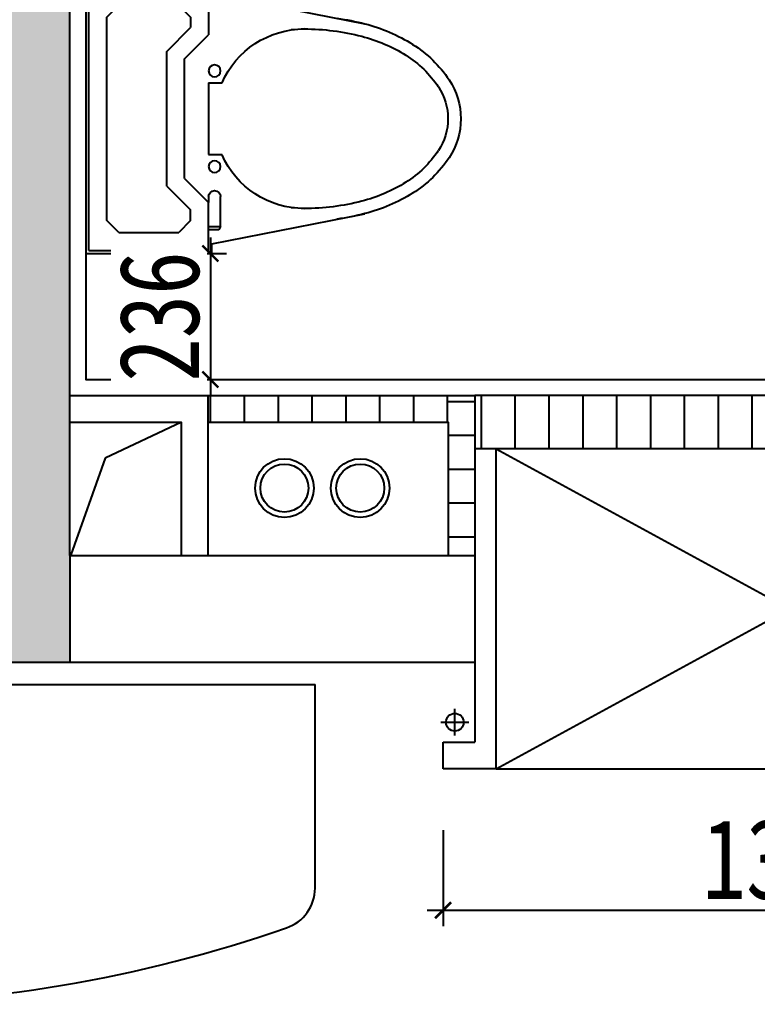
# Model space of a CAD drawing. Header units: millimetres. Extents: x -41640 to 3079702, y -5257903 to 68462.
# Drawn here: x -24765 to -23382, y 43765 to 45612 of the extents above; entities that cross this region are included whole.
import ezdxf

# ---------------------------------------------------------------- set-up
doc = ezdxf.new("R2010")
doc.units = ezdxf.units.MM
doc.header["$LTSCALE"] = 10
doc.layers.get('0').update_dxf_attribs({"color": 255})
doc.layers.get('Defpoints').update_dxf_attribs({"color": 255})
for name, color, linetype in [('0008原建筑墙柱体', 145, 'Continuous'), ('平面家具布置图', 6, 'Continuous'), ('标柱', 6, 'Continuous')]:
    doc.layers.add(name, color=color, linetype=linetype)
doc.layers.add('黄安－5', color=250, linetype='Continuous', lineweight=9)
doc.styles.add('(图框)宋体', font='', dxfattribs={"width": 0.8})
doc.styles.get("Standard").update_dxf_attribs({"font": ''})
doc.styles.get('(图框)宋体').set_extended_font_data('SimSun')
doc.styles.get('Standard').set_extended_font_data('SimSun')
doc.dimstyles.get("Standard").update_dxf_attribs({"dimtxt": 0.18, "dimasz": 0.18, "dimexe": 0.18, "dimexo": 0.0625, "dimgap": 0.09, "dimtad": 0, "dimtih": 1, "dimtoh": 1, "dimdec": 4, "dimzin": 0, "dimdsep": 46, "dimtxsty": 'Standard', "dimcen": 0.09, "dimadec": 0, "dimazin": 0, "dimtfac": 1, "dimtdec": 4, "dimtofl": 0, "dimtmove": 0, "dimatfit": 3, "dimfxl": 1, "dimtolj": 1, "dimtzin": 0, "dimarcsym": 0})
pattern_1 = [(90, (-3286655.98, 3454718.95), (-63.5, 1e-14), [])]

# ---------------------------------------------------------------- blocks, each defined once
blk = doc.blocks.new('sdfg')
at = {"layer": '平面家具布置图', "color": 45}
for p, q in [((405517.8, -36304.4), (405281.3, -36304.4)), ((405281.3, -36323), (405281.3, -36304.4)), ((405511.8, -36310.6), (405287.3, -36310.6)), ((405511.8, -36804.5), (405511.8, -36310.6)), ((405281.3, -36323), (404994, -36379.6)), ((405281.3, -36792.1), (404994, -36735.6)), ((405264.9, -36759.6), (405268, -36765.6)), ((405287.3, -36759.6), (405264.9, -36759.6)), ((405268, -36765.6), (405287.3, -36765.6)), ((405281.3, -36810.5), (405281.3, -36792.1)), ((405517.8, -36810.5), (405281.3, -36810.5)), ((405511.8, -36804.5), (405287.3, -36804.5))]:
    blk.add_line(p, q, dxfattribs=at)
for centre, radius, start, end in [((405107.7, -36818.7), 453.6, 97.7553, 104.5142), ((405074.4, -36689.9), 320.6, 104.5142, 122.0054), ((405023.6, -36608.6), 224.7, 122.0054, 146.4659), ((404946.5, -36557.6), 132.3, 146.4659, 180), ((404946.5, -36557.6), 132.3, 180, 213.5341), ((405023.6, -36506.5), 224.7, 213.5341, 237.9946), ((405074.4, -36425.2), 320.6, 237.9946, 255.4858), ((405107.7, -36296.4), 453.6, 255.4858, 262.2447), ((405135.1, -36926), 201.9, 90.7079, 97.7989)]:
    blk.add_arc(centre, radius, start, end, dxfattribs=at)
at = {"layer": '标柱', "color": 8}
for p, q in [((405287.3, -36310.6), (405287.3, -36400.4)), ((405343.4, -36344.3), (405321, -36366.8)), ((405455.7, -36344.3), (405343.4, -36344.3)), ((405478.1, -36366.8), (405455.7, -36344.3)), ((405321, -36366.8), (405321, -36386.5)), ((405478.1, -36748.4), (405478.1, -36366.8)), ((405365.9, -36431.4), (405321, -36386.5)), ((405332.2, -36445.3), (405287.3, -36400.4)), ((405332.2, -36669.8), (405332.2, -36445.3)), ((405365.9, -36683.8), (405365.9, -36431.4)), ((405287.3, -36490.2), (405262, -36490.2)), ((405287.3, -36490.2), (405287.3, -36624.9)), ((405287.3, -36624.9), (405262, -36624.9)), ((405332.2, -36669.8), (405287.3, -36714.7)), ((405365.9, -36683.8), (405321, -36728.7)), ((405264.9, -36759.6), (405264.9, -36703.5)), ((405287.3, -36703.5), (405287.3, -36714.7)), ((405287.3, -36804.5), (405287.3, -36714.7)), ((405321, -36748.4), (405321, -36728.7)), ((405321, -36748.4), (405343.4, -36770.8)), ((405455.7, -36770.8), (405478.1, -36748.4)), ((405455.7, -36770.8), (405343.4, -36770.8))]:
    blk.add_line(p, q, dxfattribs=at)
for centre in [(405276.1, -36467.8), (405276.1, -36647.4)]:
    blk.add_circle(centre, 11.2, dxfattribs=at)
for centre, radius, start, end in [((405107.7, -36818.7), 429.5, 90, 104.5143), ((405135.1, -36189.1), 201.9, 262.2011, 269.2921), ((405107.7, -36557.6), 168.4, 23.5782, 90), ((405074.4, -36689.9), 296.5, 104.5143, 122.0054), ((405023.6, -36608.6), 200.6, 122.0054, 146.4659), ((404946.5, -36557.6), 108.2, 146.4659, 180), ((404946.5, -36557.6), 108.2, 180, 213.5341), ((405023.6, -36506.5), 200.6, 213.5341, 237.9946), ((405107.7, -36557.6), 168.4, 270, 336.4218), ((405074.4, -36425.2), 296.5, 237.9946, 255.4857), ((405276.1, -36703.5), 11.2, 0, 180), ((405107.7, -36296.4), 429.5, 255.4857, 270)]:
    blk.add_arc(centre, radius, start, end, dxfattribs=at)
blk = doc.blocks.new('_ArchTick')
at = {"color": 0, "linetype": 'ByBlock', "const_width": 0.15}
blk.add_lwpolyline([(-0.5, -0.5), (0.5, 0.5)], dxfattribs=at)
blk = doc.blocks.new('*D571')
at = {"color": 250, "lineweight": -2}
for p, q in [((-25860, 45177), (-25860, 47487)), ((-25710, 47457), (-25890, 47457)), ((-25710, 45207), (-25890, 45207))]:
    blk.add_line(p, q, dxfattribs=at)
at = {"layer": 'Defpoints', "color": 0, "lineweight": 30}
for p in [(-25860, 47457), (3075618.7, 47457), (-25471.3, 45207)]:
    blk.add_point(p, dxfattribs=at)
at = {"color": 250, "lineweight": -2, "xscale": 30, "yscale": 30, "zscale": 30}
for p, rotation in [((-25860, 47457), 90), ((-25860, 45207), 270)]:
    blk.add_blockref('_ArchTick', p, dxfattribs=dict(at, rotation=rotation))
at = {"color": 45, "insert": (-25955, 46332), "char_height": 150, "attachment_point": 5, "rotation": 90, "style": '(图框)宋体', "bg_fill": 3, "box_fill_scale": 1.1, "bg_fill_color": 256, "bg_fill_true_color": 13158600, "bg_fill_transparency": 15130364}
blk.add_mtext('2250', dxfattribs=at)
blk = doc.blocks.new('_Dot')
at = {"color": 0, "linetype": 'ByBlock', "lineweight": -2}
blk.add_line((-0.5, 0), (-1, 0), dxfattribs=at)
at = {"color": 0, "linetype": 'ByBlock', "const_width": 0.5}
blk.add_lwpolyline([(-0.25, 0, 1), (0.25, 0, 1)], format="xyb", close=True, dxfattribs=at)
blk = doc.blocks.new('DOT')
at = {"color": 0, "linetype": 'ByBlock'}
blk.add_line((-0.35, 0), (-1, 0), dxfattribs=at)
at = {"color": 0, "linetype": 'ByBlock', "const_width": 0.35}
blk.add_lwpolyline([(-0.175, 0, 1), (0.175, 0, 1)], format="xyb", close=True, dxfattribs=at)
blk = doc.blocks.new('*D579')
at = {"color": 250, "lineweight": -2}
for p, q in [((-24407.5, 45203.1), (-24407.5, 44907)), ((-24557.5, 45173.1), (-24377.5, 45173.1)), ((-24557.5, 44937), (-24377.5, 44937))]:
    blk.add_line(p, q, dxfattribs=at)
at = {"layer": 'Defpoints', "color": 0, "lineweight": 30}
for p in [(-24641.3, 45173.1), (-24641.3, 44937)]:
    blk.add_point(p, dxfattribs=at)
at = {"color": 45, "insert": (-24502.5, 45055.1), "char_height": 150, "attachment_point": 5, "rotation": 90, "style": '(图框)宋体', "bg_fill": 3, "box_fill_scale": 1.1, "bg_fill_color": 256, "bg_fill_true_color": 13158600, "bg_fill_transparency": 5547808}
blk.add_mtext('236', dxfattribs=at)
at = {"layer": 'Defpoints', "color": 0, "lineweight": 30}
blk.add_point((-24407.5, 44937), dxfattribs=at)
at = {"color": 250, "lineweight": -2, "xscale": 30, "yscale": 30, "zscale": 30}
for p, rotation in [((-24407.5, 45173.1), 90), ((-24407.5, 44937), 270)]:
    blk.add_blockref('_ArchTick', p, dxfattribs=dict(at, rotation=rotation))
blk = doc.blocks.new('*D480')
at = {"color": 250, "lineweight": -2}
for p, q in [((-23971.1, 44091.7), (-23971.1, 43911.7)), ((-22671.1, 44091.7), (-22671.1, 43911.7)), ((-24001.1, 43941.7), (-22641.1, 43941.7))]:
    blk.add_line(p, q, dxfattribs=at)
at = {"layer": 'Defpoints', "color": 0, "lineweight": 30}
for p in [(-23971.1, 44207, 0), (-22671.1, 44207), (-22671.1, 43941.7)]:
    blk.add_point(p, dxfattribs=at)
at = {"color": 250, "lineweight": -2, "xscale": 30, "yscale": 30, "zscale": 30, "rotation": 180}
blk.add_blockref('_ArchTick', (-23971.1, 43941.7), dxfattribs=at)
at = {"color": 250, "lineweight": -2, "xscale": 30, "yscale": 30, "zscale": 30}
blk.add_blockref('_ArchTick', (-22671.1, 43941.7), dxfattribs=at)
at = {"color": 45, "insert": (-23321.1, 44036.7), "char_height": 150, "attachment_point": 5, "style": '(图框)宋体', "bg_fill": 3, "box_fill_scale": 1.1, "bg_fill_color": 256, "bg_fill_true_color": 13158600, "bg_fill_transparency": 5536972}
blk.add_mtext('1300', dxfattribs=at)

msp = doc.modelspace()

# ---------------------------------------------------------------- hatches: boundary and pattern name
h = msp.add_hatch()
h.set_pattern_fill('ANSI31', color=250, scale=20, angle=135, style=0)
h.set_pattern_definition([(180, (-3286655.98, 3454718.95), (-1e-14, -63.5), [])])
h.paths.add_polyline_path([(-23911.3, 44907), (-23961.3, 44907), (-23961.3, 44607), (-23911.3, 44607)])
h = msp.add_hatch()
h.set_pattern_fill('ANSI31', color=250, scale=20, angle=45, style=0)
h.set_pattern_definition(pattern_1)
h.paths.add_polyline_path([(-22371.1, 44907), (-23911.3, 44907), (-23911.3, 44807), (-22371.1, 44807)])
at = {"layer": '0008原建筑墙柱体'}
for points in [[(-24671.3, 50657), (-24871.3, 50657), (-24871.3, 44607), (-24671.3, 44607)], [(-24671.3, 44607), (-27371.1, 44607), (-27371.1, 45607), (-28721.1, 45607), (-28721.1, 45407), (-27571.1, 45407), (-27571.1, 44407), (-24671.3, 44407)]]:
    msp.add_hatch(color=252, dxfattribs=at).paths.add_polyline_path(points)

# ---------------------------------------------------------------- linework, layer by layer
at = {"color": 7}
for p, q in [((-24671.3, 44607), (-24671.3, 51457)), ((-24671.3, 44907), (-24411.3, 44907)), ((-24411.3, 44607), (-24411.3, 44907)), ((-24671.3, 44607), (-23911.3, 44607, 0)), ((-27571.1, 44407), (-23911.3, 44407))]:
    msp.add_line(p, q, dxfattribs=at)
at = {"color": 7, "ltscale": 0.5}
for p, q in [((-24411.3, 44907), (-23911.3, 44907)), ((-22371.1, 44907), (-23911.3, 44907)), ((-23911.3, 44907), (-23911.3, 44807)), ((-22371.1, 44807), (-23911.3, 44807)), ((-24671.3, 44607), (-24671.3, 44407)), ((-27460.6, 44407), (-24533.1, 44407))]:
    msp.add_line(p, q, dxfattribs=at)
at = {"color": 45}
for p in [(-24671.3, 44857), (-24461.3, 44607)]:
    msp.add_line(p, (-24461.3, 44857), dxfattribs=at)
at = {"color": 250, "ltscale": 0.5}
for p, q in [((-24461.3, 44857), (-24604.6, 44789.5, 0)), ((-24604.6, 44789.5, 0), (-24669.2, 44608.1, 0))]:
    msp.add_line(p, q, dxfattribs=at)
at = {"color": 45, "ltscale": 0.5}
for p, q in [((-23911.3, 44807), (-23911.3, 44257, 0)), ((-23871.1, 44207), (-23871.3, 44807)), ((-22771.1, 44807), (-23871.1, 44807)), ((-26018.1, 44365.4, 0), (-24211.1, 44365.4, 0)), ((-24211.1, 43983.1, 0), (-24211.1, 44365.4, 0)), ((-23971.1, 44207, 0), (-23971.1, 44257, 0)), ((-23971.1, 44257, 0), (-23911.3, 44257, 0)), ((-23871.1, 44207), (-23971.1, 44207, 0)), ((-23871.1, 44207), (-22771.1, 44207))]:
    msp.add_line(p, q, dxfattribs=at)
msp.add_lwpolyline([(-22401.1, 45857), (-22401.1, 46937), (-24641.3, 46937), (-24641.3, 44937), (-22401.1, 44937), (-22401.1, 45007)], dxfattribs=at)
at = {"color": 7, "ltscale": 0.5}
msp.add_lwpolyline([(-24411.3, 44857), (-23961.3, 44857), (-23961.3, 44607)], dxfattribs=at)
at = {"color": 250, "ltscale": 0.5}
for points in [[(-23871.3, 44207), (-22771.1, 44807)], [(-23871.3, 44807), (-22771.1, 44207)]]:
    msp.add_lwpolyline(points, dxfattribs=at)
at = {"color": 1, "elevation": 0}
for points in [[(-23949.6, 44319.7), (-23949.6, 44269.2)], [(-23974.9, 44294.8), (-23922.6, 44294.8)]]:
    msp.add_lwpolyline(points, dxfattribs=at)
at = {"color": 45, "ltscale": 0.5}
for centre in [(-24268.6, 44733.5, 0), (-24126.3, 44733.5, 0)]:
    msp.add_circle(centre, 55, dxfattribs=at)
at = {"color": 250, "ltscale": 0.5}
for centre in [(-24268.6, 44733.5, 0), (-24126.3, 44733.5, 0)]:
    msp.add_circle(centre, 45, dxfattribs=at)
at = {"color": 1}
msp.add_circle((-23948.9, 44294.4, 0), 16.6, dxfattribs=at)
at = {"color": 45, "ltscale": 0.5}
for centre, radius, start, end in [((-24289.3, 43983.1, 0), 78.2, 288.4092, 0), ((-25114.6, 46356.1, 0), 2590.7, 250.8466, 289.1534)]:
    msp.add_arc(centre, radius, start, end, dxfattribs=at)

# ---------------------------------------------------------------- block references
at = {"layer": '黄安－5', "linetype": 'ByBlock', "xscale": -1}
msp.add_blockref('sdfg', (380876.5, 81983.6), dxfattribs=at)

# ---------------------------------------------------------------- next in the draw order: dimensions: what is measured, and where the dimension line sits
at = {"color": 250}
dim = msp.add_linear_dim(base=(-25860, 47457), p1=(-25471.3, 45207), p2=(3075618.7, 47457), angle=90, dimstyle='Standard', override={"dimtxt": 150, "dimasz": 30, "dimexe": 30, "dimexo": 30, "dimgap": 20, "dimtad": 1, "dimtih": 0, "dimtoh": 0, "dimdec": 0, "dimzin": 8, "dimdsep": 44, "dimtxsty": '(图框)宋体', "dimblk": 'ArchTick', "dimcen": 0.6, "dimdle": 30, "dimclrd": 250, "dimclre": 250, "dimclrt": 45, "dimtdec": 0, "dimtofl": 1, "dimtmove": 1, "dimldrblk": 'DOT', "dimfxl": 150, "dimfxlon": 1, "dimtfill": 1, "dimtolj": 0, "dimtzin": 8, "dimarcsym": 1}, dxfattribs=at)
dim.commit()
dim.dimension.update_dxf_attribs({"geometry": '*D571', "text_midpoint": (-25955, 46332)})
dim = msp.add_linear_dim(base=(-22671.1, 43941.7), p1=(-23971.1, 44207, 0), p2=(-22671.1, 44207), dimstyle='Standard', override={"dimtxt": 150, "dimasz": 30, "dimexe": 30, "dimexo": 30, "dimgap": 20, "dimtad": 1, "dimtih": 0, "dimtoh": 0, "dimdec": 0, "dimzin": 8, "dimdsep": 44, "dimtxsty": '(图框)宋体', "dimblk": 'ArchTick', "dimcen": 0.6, "dimdle": 30, "dimclrd": 250, "dimclre": 250, "dimclrt": 45, "dimtdec": 0, "dimtofl": 1, "dimtmove": 1, "dimldrblk": 'DOT', "dimfxl": 150, "dimfxlon": 1, "dimtfill": 1, "dimtolj": 0, "dimtzin": 8, "dimarcsym": 1}, dxfattribs=at)
dim.commit()
dim.dimension.update_dxf_attribs({"geometry": '*D480', "text_midpoint": (-23321.1, 44036.7)})

# ---------------------------------------------------------------- next in the draw order: dimensions: what is measured, and where the dimension line sits
dim = msp.add_linear_dim(base=(-24407.5, 44937), p1=(-24641.3, 45173.1), p2=(-24641.3, 44937), angle=90, dimstyle='Standard', override={"dimtxt": 150, "dimasz": 30, "dimexe": 30, "dimexo": 30, "dimgap": 20, "dimtad": 1, "dimtih": 0, "dimtoh": 0, "dimdec": 0, "dimzin": 8, "dimdsep": 44, "dimtxsty": '(图框)宋体', "dimblk": 'ArchTick', "dimcen": 0.6, "dimdle": 30, "dimclrd": 250, "dimclre": 250, "dimclrt": 45, "dimtdec": 0, "dimtofl": 1, "dimtmove": 1, "dimldrblk": 'DOT', "dimfxl": 150, "dimfxlon": 1, "dimtfill": 1, "dimtolj": 0, "dimtzin": 8, "dimarcsym": 1}, dxfattribs=at)
dim.commit()
dim.dimension.update_dxf_attribs({"geometry": '*D579', "text_midpoint": (-24407.5, 45055.1), "dimtype": 160})

# ---------------------------------------------------------------- next in the draw order: hatches: boundary and pattern name
h = msp.add_hatch()
h.set_pattern_fill('ANSI31', color=250, scale=20, angle=45, style=0)
h.set_pattern_definition(pattern_1)
h.paths.add_polyline_path([(-23961.3, 44907), (-24411.3, 44907), (-24411.3, 44857), (-23961.3, 44857)])

doc.saveas('drawing.dxf')
